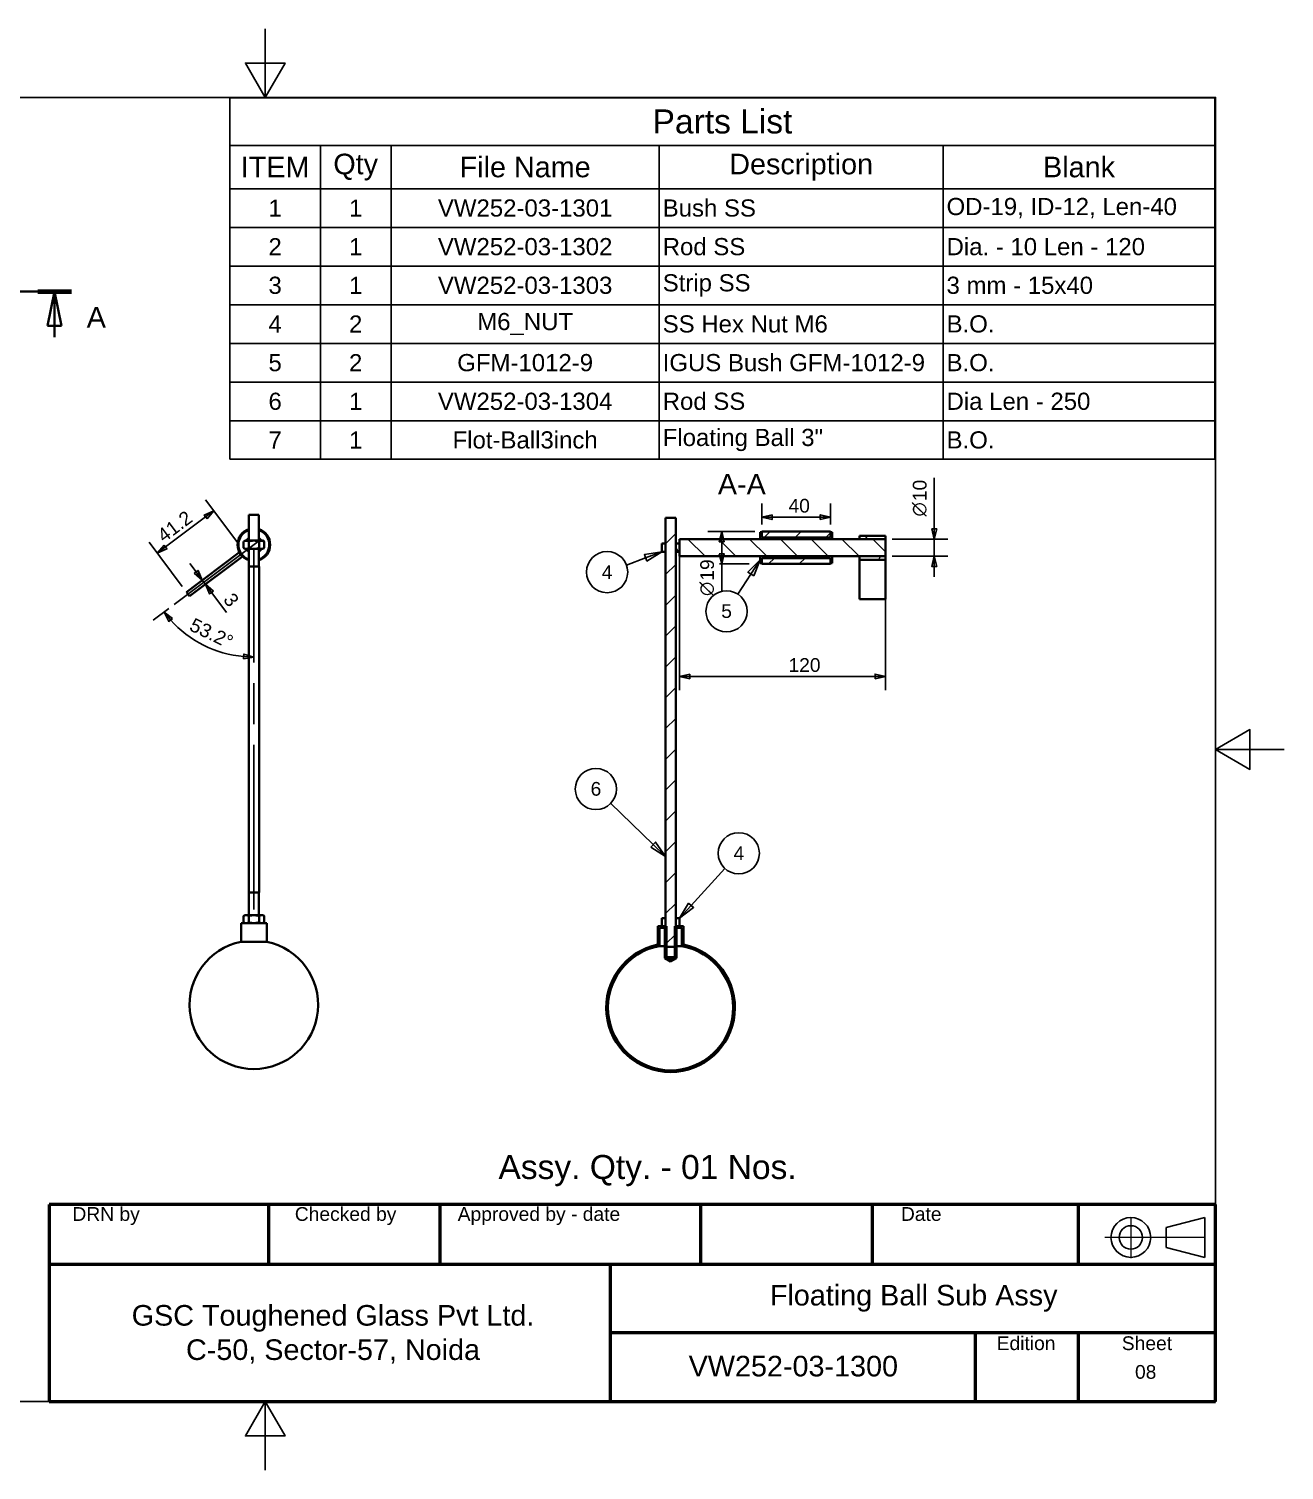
# Paper-space layout 'Floating Ball Sub Assy' of a CAD drawing. Header units: millimetres. Extents: x 0 to 297, y 0 to 210.
# Drawn here: x 114 to 297, y 0 to 210 of the extents above; entities that cross this region are included whole.
import ezdxf

# ---------------------------------------------------------------- set-up
doc = ezdxf.new("R2010")
doc.units = ezdxf.units.MM
for name, pattern in [('ACAD_ISO04W100', [30, 24, -3, 0, -3]), ('ACAD_ISO08W100', [36, 24, -3, 6, -3]), ('ACAD_ISO09W100', [45, 24, -3, 6, -3, 6, -3])]:
    doc.linetypes.add(name, pattern=pattern)
for name, color, linetype, lineweight in [('2dTransBorder', 7, 'Continuous', 35), ('2dTransTitleBlock', 7, 'Continuous', 35), ('Centerline', 7, 'ACAD_ISO08W100', 25), ('Dimensions', 7, 'Continuous', 25), ('Hatch', 7, 'Continuous', 25), ('Leader Lines', 7, 'Continuous', 25), ('Section View Lines', 7, 'ACAD_ISO09W100', 70), ('Text', 7, 'Continuous', 25), ('Visible Edges', 7, 'Continuous', 50)]:
    doc.layers.add(name, color=color, linetype=linetype, lineweight=lineweight)
doc.layers.add('Title', color=7, linetype='Continuous')
doc.styles.add('Current-ISO', font='ARIAL.TTF')
doc.styles.get("Standard").update_dxf_attribs({"font": 'ARIAL.TTF'})
doc.styles.add('Text Style12', font='AIGDT___.TTF')
doc.styles.add('Text Style29', font='ARIAL.TTF')
doc.styles.add('Text Style31', font='ARIAL.TTF')
doc.styles.add('Text Style5', font='ARIAL.TTF')
pattern_1 = [(45, (0, 0), (-2.245064, 2.245064), [])]
pattern_2 = [(135, (0, 0), (-2.245064, -2.245064), [])]
pattern_3 = [(60, (0, 0), (-2.74963, 1.5875), [])]
pattern_4 = [(120, (0, 0), (-2.74963, -1.5875), [])]
pattern_5 = [(150, (0, 0), (-1.5875, -2.74963), [])]

# ---------------------------------------------------------------- blocks, each defined once
blk = doc.blocks.new('2dTransSection0')
at = {"color": 179}
for points in [[(41.73, 166.73), (40.73, 171.73), (39.73, 166.73), (41.73, 166.73)], [(118.77, 166.73), (117.77, 171.73), (116.77, 166.73), (118.77, 166.73)]]:
    blk.add_solid(points, dxfattribs=at)
at = {"layer": 'Section View Lines', "color": 179, "linetype": 'ACAD_ISO04W100', "lineweight": 35, "true_color": 0x262659}
for p, q in [((38.28, 171.73), (120.23, 171.73)), ((40.73, 171.73), (39.73, 166.73)), ((40.73, 166.73), (40.73, 171.73)), ((41.73, 166.73), (40.73, 171.73)), ((117.77, 171.73), (116.77, 166.73)), ((117.77, 166.73), (117.77, 171.73)), ((118.77, 166.73), (117.77, 171.73)), ((39.73, 166.73), (41.73, 166.73)), ((40.73, 165.09), (40.73, 166.73)), ((116.77, 166.73), (118.77, 166.73)), ((117.77, 165.09), (117.77, 166.73))]:
    blk.add_line(p, q, dxfattribs=at)
at = {"layer": 'Section View Lines', "color": 179, "linetype": 'ACAD_ISO04W100', "lineweight": 70, "true_color": 0x262659}
for p, q in [((38.28, 171.73), (43.18, 171.73)), ((115.32, 171.73), (120.23, 171.73))]:
    blk.add_line(p, q, dxfattribs=at)
at = {"layer": 'Section View Lines', "color": 179, "linetype": 'ACAD_ISO04W100', "lineweight": 35, "true_color": 0x262659}
for points in [[(41.73, 166.73), (40.73, 171.73), (39.73, 166.73), (41.73, 166.73)], [(118.77, 166.73), (117.77, 171.73), (116.77, 166.73), (118.77, 166.73)]]:
    blk.add_lwpolyline(points, dxfattribs=at)
at = {"layer": 'Section View Lines', "color": 18, "linetype": 'ACAD_ISO04W100', "lineweight": 35, "true_color": 0x000000, "char_height": 3, "attachment_point": 7, "style": 'Text Style31'}
for insert in [(33.23, 166.48), (122.47, 166.48)]:
    blk.add_mtext('A', dxfattribs=dict(at, insert=insert))
blk = doc.blocks.new('2dTransSymbol1')
at = {"color": 179}
for points in [[(222.37, 139.21), (220.87, 138.86), (222.37, 138.51), (222.37, 139.21)], [(229.37, 138.51), (230.87, 138.86), (229.37, 139.21), (229.37, 138.51)]]:
    blk.add_solid(points, dxfattribs=at)
at = {"layer": 'Dimensions', "color": 179, "linetype": 'Continuous', "lineweight": 25, "true_color": 0x262659}
for p, q in [((220.87, 137.78), (220.87, 140.86)), ((230.87, 137.78), (230.87, 140.86)), ((222.37, 139.21), (220.87, 138.86)), ((222.37, 138.86), (220.87, 138.86)), ((220.87, 138.86), (222.37, 138.51)), ((222.37, 138.51), (222.37, 139.21)), ((229.37, 138.86), (222.37, 138.86)), ((230.87, 138.86), (229.37, 139.21)), ((229.37, 139.21), (229.37, 138.51)), ((229.37, 138.86), (230.87, 138.86)), ((229.37, 138.51), (230.87, 138.86))]:
    blk.add_line(p, q, dxfattribs=at)
for points in [[(222.37, 139.21), (220.87, 138.86), (222.37, 138.51), (222.37, 139.21)], [(229.37, 138.51), (230.87, 138.86), (229.37, 139.21), (229.37, 138.51)]]:
    blk.add_lwpolyline(points, dxfattribs=at)
at = {"layer": 'Dimensions', "color": 18, "linetype": 'Continuous', "lineweight": 25, "true_color": 0x000000, "insert": (224.76, 139.49), "char_height": 2, "attachment_point": 7, "style": 'Text Style5'}
blk.add_mtext('40', dxfattribs=at)
blk = doc.blocks.new('2dTransSymbol2')
at = {"color": 179}
for points in [[(215.37, 135.28), (215.02, 136.78), (214.67, 135.28), (215.37, 135.28)], [(214.67, 133.53), (215.02, 132.03), (215.37, 133.53), (214.67, 133.53)]]:
    blk.add_solid(points, dxfattribs=at)
at = {"layer": 'Dimensions', "color": 179, "linetype": 'Continuous', "lineweight": 25, "true_color": 0x262659}
for p, q in [((219.87, 136.78), (213.02, 136.78)), ((215.02, 136.78), (214.67, 135.28)), ((215.02, 135.28), (215.02, 136.78)), ((215.37, 135.28), (215.02, 136.78)), ((214.67, 135.28), (215.37, 135.28)), ((215.02, 135.28), (215.02, 133.53)), ((214.67, 133.53), (215.02, 132.03)), ((215.37, 133.53), (214.67, 133.53)), ((215.02, 133.53), (215.02, 132.03)), ((215.02, 132.03), (215.37, 133.53)), ((219.02, 132.03), (214.72, 132.03)), ((215.02, 128.03), (215.02, 132.03))]:
    blk.add_line(p, q, dxfattribs=at)
for points in [[(215.37, 135.28), (215.02, 136.78), (214.67, 135.28), (215.37, 135.28)], [(214.67, 133.53), (215.02, 132.03), (215.37, 133.53), (214.67, 133.53)]]:
    blk.add_lwpolyline(points, dxfattribs=at)
at = {"layer": 'Dimensions', "color": 18, "linetype": 'Continuous', "lineweight": 25, "true_color": 0x000000, "insert": (213.92, 129.6), "char_height": 2, "attachment_point": 7, "rotation": 90, "style": 'Text Style5'}
blk.add_mtext('19', dxfattribs=at)
at = {"layer": 'Dimensions', "linetype": 'Continuous', "lineweight": 25, "insert": (213.92, 127.36), "char_height": 2, "attachment_point": 7, "rotation": 90, "style": 'Text Style12'}
blk.add_mtext('n', dxfattribs=at)
blk = doc.blocks.new('2dTransSymbol3')
at = {"color": 179}
for points in [[(210.37, 116), (208.87, 115.65), (210.37, 115.3), (210.37, 116)], [(237.37, 115.3), (238.87, 115.65), (237.37, 116), (237.37, 115.3)]]:
    blk.add_solid(points, dxfattribs=at)
at = {"layer": 'Dimensions', "color": 179, "linetype": 'Continuous', "lineweight": 25, "true_color": 0x262659}
for p, q in [((208.87, 134.65), (208.87, 113.65)), ((238.87, 134.65), (238.87, 113.65)), ((210.37, 116), (208.87, 115.65)), ((210.37, 115.65), (208.87, 115.65)), ((208.87, 115.65), (210.37, 115.3)), ((210.37, 115.3), (210.37, 116)), ((237.37, 115.65), (210.37, 115.65)), ((238.87, 115.65), (237.37, 116)), ((237.37, 116), (237.37, 115.3)), ((237.37, 115.65), (238.87, 115.65)), ((237.37, 115.3), (238.87, 115.65))]:
    blk.add_line(p, q, dxfattribs=at)
for points in [[(210.37, 116), (208.87, 115.65), (210.37, 115.3), (210.37, 116)], [(237.37, 115.3), (238.87, 115.65), (237.37, 116), (237.37, 115.3)]]:
    blk.add_lwpolyline(points, dxfattribs=at)
at = {"layer": 'Dimensions', "color": 178, "linetype": 'Continuous', "lineweight": 25, "true_color": 0x000001, "insert": (224.76, 116.28), "char_height": 2, "attachment_point": 7, "line_spacing_factor": 0.25, "style": 'Text Style5'}
blk.add_mtext('120', dxfattribs=at)
blk = doc.blocks.new('2dCenterLine1')
at = {"layer": 'Centerline', "lineweight": 25}
blk.add_line((146.83, 81.68), (146.83, 134.18), dxfattribs=at)
blk = doc.blocks.new('2dCenterLine2')
at = {"layer": 'Centerline', "lineweight": 25}
blk.add_line((135.22, 126.14), (147.47, 135.3), dxfattribs=at)
blk = doc.blocks.new('2dTransSymbol4')
at = {"color": 179}
for points in [[(134.96, 124.1), (133.74, 125.03), (134.42, 123.65), (134.96, 124.1)], [(145.32, 118.19), (146.83, 118.47), (145.35, 118.89), (145.32, 118.19)]]:
    blk.add_solid(points, dxfattribs=at)
at = {"layer": 'Dimensions', "color": 179, "linetype": 'Continuous', "lineweight": 25, "true_color": 0x262659}
for p, q in [((134.42, 125.55), (132.13, 123.83)), ((134.69, 123.87), (133.74, 125.03)), ((134.96, 124.1), (133.74, 125.03)), ((133.74, 125.03), (134.42, 123.65)), ((134.42, 123.65), (134.96, 124.1)), ((145.35, 118.89), (145.32, 118.19)), ((145.32, 118.19), (146.83, 118.47)), ((145.34, 118.54), (146.83, 118.47)), ((146.83, 118.47), (145.35, 118.89))]:
    blk.add_line(p, q, dxfattribs=at)
for points in [[(134.96, 124.1), (133.74, 125.03), (134.42, 123.65), (134.96, 124.1)], [(145.32, 118.19), (146.83, 118.47), (145.35, 118.89), (145.32, 118.19)]]:
    blk.add_lwpolyline(points, dxfattribs=at)
blk.add_arc((146.83, 134.83), 16.36, 222.0599, 264.7443, dxfattribs=at)
at = {"layer": 'Dimensions', "color": 18, "linetype": 'Continuous', "lineweight": 25, "true_color": 0x000000, "insert": (137.26, 122.42), "char_height": 2, "attachment_point": 7, "rotation": 334.4083, "style": 'Text Style5'}
blk.add_mtext('53.2°', dxfattribs=at)
blk = doc.blocks.new('2dTransSymbol9')
at = {"color": 179}
for points in [[(138.14, 130.67), (139.32, 129.68), (138.7, 131.09), (138.14, 130.67)], [(140.94, 128.08), (139.77, 129.07), (140.38, 127.66), (140.94, 128.08)]]:
    blk.add_solid(points, dxfattribs=at)
at = {"layer": 'Dimensions', "color": 179, "linetype": 'Continuous', "lineweight": 25, "true_color": 0x262659}
for p, q in [((138.42, 130.88), (137.52, 132.08)), ((137.8, 128.54), (140.92, 130.87)), ((138.7, 131.09), (138.14, 130.67)), ((138.14, 130.67), (139.32, 129.68)), ((138.25, 127.94), (141.37, 130.27)), ((138.42, 130.88), (139.32, 129.68)), ((139.32, 129.68), (138.7, 131.09)), ((139.77, 129.07), (139.32, 129.68)), ((140.66, 127.87), (139.77, 129.07)), ((140.94, 128.08), (139.77, 129.07)), ((139.77, 129.07), (140.38, 127.66)), ((140.38, 127.66), (140.94, 128.08)), ((140.66, 127.87), (141.56, 126.67)), ((142.85, 124.95), (141.56, 126.67))]:
    blk.add_line(p, q, dxfattribs=at)
for points in [[(138.14, 130.67), (139.32, 129.68), (138.7, 131.09), (138.14, 130.67)], [(140.94, 128.08), (139.77, 129.07), (140.38, 127.66), (140.94, 128.08)]]:
    blk.add_lwpolyline(points, dxfattribs=at)
at = {"layer": 'Dimensions', "color": 18, "linetype": 'Continuous', "lineweight": 25, "true_color": 0x000000, "insert": (142.25, 126.81), "char_height": 2, "attachment_point": 7, "rotation": 306.8042, "style": 'Text Style5'}
blk.add_mtext('3', dxfattribs=at)
blk = doc.blocks.new('2dTransSymbol10')
at = {"color": 179}
for points in [[(245.65, 137.15), (246, 135.65), (246.35, 137.15), (245.65, 137.15)], [(246.35, 131.65), (246, 133.15), (245.65, 131.65), (246.35, 131.65)]]:
    blk.add_solid(points, dxfattribs=at)
at = {"layer": 'Dimensions', "color": 179, "linetype": 'Continuous', "lineweight": 25, "true_color": 0x262659}
for p, q in [((246, 144.6), (246, 138.65)), ((246, 137.15), (246, 138.65)), ((245.65, 137.15), (246, 135.65)), ((246.35, 137.15), (245.65, 137.15)), ((246, 137.15), (246, 135.65)), ((246, 135.65), (246.35, 137.15)), ((239.87, 135.65), (248, 135.65)), ((246, 135.65), (246, 133.15)), ((239.87, 133.15), (248, 133.15)), ((246, 133.15), (245.65, 131.65)), ((246, 131.65), (246, 133.15)), ((246.35, 131.65), (246, 133.15)), ((245.65, 131.65), (246.35, 131.65)), ((246, 131.65), (246, 130.15))]:
    blk.add_line(p, q, dxfattribs=at)
for points in [[(245.65, 137.15), (246, 135.65), (246.35, 137.15), (245.65, 137.15)], [(246.35, 131.65), (246, 133.15), (245.65, 131.65), (246.35, 131.65)]]:
    blk.add_lwpolyline(points, dxfattribs=at)
at = {"layer": 'Dimensions', "color": 18, "linetype": 'Continuous', "lineweight": 25, "true_color": 0x000000, "insert": (244.9, 141.19), "char_height": 2, "attachment_point": 7, "rotation": 90, "style": 'Text Style5'}
blk.add_mtext('10', dxfattribs=at)
at = {"layer": 'Dimensions', "linetype": 'Continuous', "lineweight": 25, "insert": (244.9, 138.95), "char_height": 2, "attachment_point": 7, "rotation": 90, "style": 'Text Style12'}
blk.add_mtext('n', dxfattribs=at)
blk = doc.blocks.new('2dTransSymbol13')
at = {"color": 179}
for points in [[(140.01, 138.6), (141, 139.78), (139.59, 139.16), (140.01, 138.6)], [(133.75, 134.79), (132.76, 133.61), (134.17, 134.23), (133.75, 134.79)]]:
    blk.add_solid(points, dxfattribs=at)
at = {"layer": 'Dimensions', "color": 179, "linetype": 'Continuous', "lineweight": 25, "true_color": 0x262659}
for p, q in [((144.64, 134.91), (139.8, 141.38)), ((133.96, 134.51), (139.8, 138.88)), ((141, 139.78), (139.59, 139.16)), ((139.59, 139.16), (140.01, 138.6)), ((139.8, 138.88), (141, 139.78)), ((140.01, 138.6), (141, 139.78)), ((136.4, 128.74), (131.56, 135.21)), ((133.75, 134.79), (132.76, 133.61)), ((133.96, 134.51), (132.76, 133.61)), ((134.17, 134.23), (133.75, 134.79)), ((132.76, 133.61), (134.17, 134.23))]:
    blk.add_line(p, q, dxfattribs=at)
for points in [[(140.01, 138.6), (141, 139.78), (139.59, 139.16), (140.01, 138.6)], [(133.75, 134.79), (132.76, 133.61), (134.17, 134.23), (133.75, 134.79)]]:
    blk.add_lwpolyline(points, dxfattribs=at)
at = {"layer": 'Dimensions', "color": 18, "linetype": 'Continuous', "lineweight": 25, "true_color": 0x000000, "insert": (133.72, 135.08), "char_height": 2, "attachment_point": 7, "rotation": 36.8042, "style": 'Text Style5'}
blk.add_mtext('41.2', dxfattribs=at)
blk = doc.blocks.new('2dTransSymbol16')
at = {"color": 179}
blk.add_solid([(204.68, 90.79), (206.82, 89.41), (205.37, 91.51), (204.68, 90.79)], dxfattribs=at)
at = {"layer": 'Leader Lines', "color": 179, "linetype": 'Continuous', "lineweight": 25, "true_color": 0x262659}
for p, q in [((205.03, 91.15), (198.83, 97.16)), ((205.37, 91.51), (204.68, 90.79)), ((204.68, 90.79), (206.82, 89.41)), ((205.03, 91.15), (206.82, 89.41)), ((206.82, 89.41), (205.37, 91.51))]:
    blk.add_line(p, q, dxfattribs=at)
blk.add_lwpolyline([(204.68, 90.79), (206.82, 89.41), (205.37, 91.51), (204.68, 90.79)], dxfattribs=at)
blk.add_circle((196.68, 99.24), 3, dxfattribs=at)
at = {"layer": 'Leader Lines', "linetype": 'Continuous', "lineweight": 25, "insert": (195.91, 98.24), "char_height": 2, "attachment_point": 7, "style": 'Text Style29'}
blk.add_mtext('6', dxfattribs=at)
blk = doc.blocks.new('2dTransSymbol17')
at = {"color": 179}
blk.add_solid([(210.19, 82.63), (208.87, 80.45), (210.93, 81.96), (210.19, 82.63)], dxfattribs=at)
at = {"layer": 'Leader Lines', "color": 179, "linetype": 'Continuous', "lineweight": 25, "true_color": 0x262659}
for p, q in [((210.56, 82.29), (215.49, 87.67)), ((210.19, 82.63), (208.87, 80.45)), ((210.56, 82.29), (208.87, 80.45)), ((208.87, 80.45), (210.93, 81.96)), ((210.93, 81.96), (210.19, 82.63))]:
    blk.add_line(p, q, dxfattribs=at)
blk.add_lwpolyline([(210.19, 82.63), (208.87, 80.45), (210.93, 81.96), (210.19, 82.63)], dxfattribs=at)
blk.add_circle((217.51, 89.88), 3, dxfattribs=at)
at = {"layer": 'Leader Lines', "color": 18, "linetype": 'Continuous', "lineweight": 25, "true_color": 0x000000, "insert": (216.74, 88.88), "char_height": 2, "attachment_point": 7, "style": 'Text Style29'}
blk.add_mtext('4', dxfattribs=at)
blk = doc.blocks.new('2dTransSymbol18')
at = {"color": 179}
blk.add_solid([(204.1, 132.46), (206.27, 133.8), (203.75, 133.4), (204.1, 132.46)], dxfattribs=at)
at = {"layer": 'Leader Lines', "color": 179, "linetype": 'Continuous', "lineweight": 25, "true_color": 0x262659}
for p, q in [((203.93, 132.93), (201.13, 131.88)), ((206.27, 133.8), (203.75, 133.4)), ((203.75, 133.4), (204.1, 132.46)), ((203.93, 132.93), (206.27, 133.8)), ((204.1, 132.46), (206.27, 133.8))]:
    blk.add_line(p, q, dxfattribs=at)
blk.add_lwpolyline([(204.1, 132.46), (206.27, 133.8), (203.75, 133.4), (204.1, 132.46)], dxfattribs=at)
blk.add_circle((198.32, 130.84), 3, dxfattribs=at)
at = {"layer": 'Leader Lines', "color": 18, "linetype": 'Continuous', "lineweight": 25, "true_color": 0x000000, "insert": (197.54, 129.84), "char_height": 2, "attachment_point": 7, "style": 'Text Style29'}
blk.add_mtext('4', dxfattribs=at)
blk = doc.blocks.new('2dTransSymbol23')
at = {"color": 179}
blk.add_solid([(219.68, 130.28), (220.62, 132.65), (218.84, 130.83), (219.68, 130.28)], dxfattribs=at)
at = {"layer": 'Leader Lines', "color": 179, "linetype": 'Continuous', "lineweight": 25, "true_color": 0x262659}
for p, q in [((220.62, 132.65), (218.84, 130.83)), ((219.26, 130.55), (220.62, 132.65)), ((219.68, 130.28), (220.62, 132.65)), ((219.26, 130.55), (217.35, 127.63)), ((218.84, 130.83), (219.68, 130.28))]:
    blk.add_line(p, q, dxfattribs=at)
blk.add_lwpolyline([(219.68, 130.28), (220.62, 132.65), (218.84, 130.83), (219.68, 130.28)], dxfattribs=at)
blk.add_circle((215.72, 125.13), 3, dxfattribs=at)
at = {"layer": 'Leader Lines', "color": 18, "linetype": 'Continuous', "lineweight": 25, "true_color": 0x000000, "insert": (214.95, 124.14), "char_height": 2, "attachment_point": 7, "style": 'Text Style29'}
blk.add_mtext('5', dxfattribs=at)
blk = doc.blocks.new('*T27')
at = {"color": 0, "lineweight": -2}
for p, q in [((0, 0), (13.18, 0)), ((0, 0), (0, -6.96)), ((13.18, 0), (23.48, 0)), ((23.48, 0), (62.58, 0)), ((62.58, 0), (103.95, 0)), ((103.95, 0), (143.57, 0)), ((143.57, 0), (143.57, -6.96)), ((0, -6.96), (13.18, -6.96)), ((0, -6.96), (0, -13.26)), ((13.18, -6.96), (23.48, -6.96)), ((13.18, -6.96), (13.18, -13.26)), ((23.48, -6.96), (62.58, -6.96)), ((23.48, -6.96), (23.48, -13.26)), ((62.58, -6.96), (103.95, -6.96)), ((62.58, -6.96), (62.58, -13.26)), ((103.95, -6.96), (143.57, -6.96)), ((103.95, -6.96), (103.95, -13.26)), ((143.57, -6.96), (143.57, -13.26)), ((0, -13.26), (13.18, -13.26)), ((0, -13.26), (0, -18.89)), ((13.18, -13.26), (23.48, -13.26)), ((13.18, -13.26), (13.18, -18.89)), ((23.48, -13.26), (62.58, -13.26)), ((23.48, -13.26), (23.48, -18.89)), ((62.58, -13.26), (103.95, -13.26)), ((62.58, -13.26), (62.58, -18.89)), ((103.95, -13.26), (143.57, -13.26)), ((103.95, -13.26), (103.95, -18.89)), ((143.57, -13.26), (143.57, -18.89)), ((0, -18.89), (13.18, -18.89)), ((0, -18.89), (0, -24.53)), ((13.18, -18.89), (23.48, -18.89)), ((13.18, -18.89), (13.18, -24.53)), ((23.48, -18.89), (62.58, -18.89)), ((23.48, -18.89), (23.48, -24.53)), ((62.58, -18.89), (103.95, -18.89)), ((62.58, -18.89), (62.58, -24.53)), ((103.95, -18.89), (143.57, -18.89)), ((103.95, -18.89), (103.95, -24.53)), ((143.57, -18.89), (143.57, -24.53)), ((0, -24.53), (13.18, -24.53)), ((0, -24.53), (0, -30.16)), ((13.18, -24.53), (23.48, -24.53)), ((13.18, -24.53), (13.18, -30.16)), ((23.48, -24.53), (62.58, -24.53)), ((23.48, -24.53), (23.48, -30.16)), ((62.58, -24.53), (103.95, -24.53)), ((62.58, -24.53), (62.58, -30.16)), ((103.95, -24.53), (143.57, -24.53)), ((103.95, -24.53), (103.95, -30.16)), ((143.57, -24.53), (143.57, -30.16)), ((0, -30.16), (13.18, -30.16)), ((0, -30.16), (0, -35.79)), ((13.18, -30.16), (23.48, -30.16)), ((13.18, -30.16), (13.18, -35.79)), ((23.48, -30.16), (62.58, -30.16)), ((23.48, -30.16), (23.48, -35.79)), ((62.58, -30.16), (103.95, -30.16)), ((62.58, -30.16), (62.58, -35.79)), ((103.95, -30.16), (143.57, -30.16)), ((103.95, -30.16), (103.95, -35.79)), ((143.57, -30.16), (143.57, -35.79)), ((0, -35.79), (13.18, -35.79)), ((0, -35.79), (0, -41.42)), ((13.18, -35.79), (23.48, -35.79)), ((13.18, -35.79), (13.18, -41.42)), ((23.48, -35.79), (62.58, -35.79)), ((23.48, -35.79), (23.48, -41.42)), ((62.58, -35.79), (103.95, -35.79)), ((62.58, -35.79), (62.58, -41.42)), ((103.95, -35.79), (143.57, -35.79)), ((103.95, -35.79), (103.95, -41.42)), ((143.57, -35.79), (143.57, -41.42)), ((0, -41.42), (13.18, -41.42)), ((0, -41.42), (0, -47.05)), ((13.18, -41.42), (23.48, -41.42)), ((13.18, -41.42), (13.18, -47.05)), ((23.48, -41.42), (62.58, -41.42)), ((23.48, -41.42), (23.48, -47.05)), ((62.58, -41.42), (103.95, -41.42)), ((62.58, -41.42), (62.58, -47.05)), ((103.95, -41.42), (143.57, -41.42)), ((103.95, -41.42), (103.95, -47.05)), ((143.57, -41.42), (143.57, -47.05)), ((0, -47.05), (13.18, -47.05)), ((0, -47.05), (0, -52.68)), ((13.18, -47.05), (23.48, -47.05)), ((13.18, -47.05), (13.18, -52.68)), ((23.48, -47.05), (62.58, -47.05)), ((23.48, -47.05), (23.48, -52.68)), ((62.58, -47.05), (103.95, -47.05)), ((62.58, -47.05), (62.58, -52.68)), ((103.95, -47.05), (143.57, -47.05)), ((103.95, -47.05), (103.95, -52.68)), ((143.57, -47.05), (143.57, -52.68)), ((0, -52.68), (13.18, -52.68)), ((13.18, -52.68), (23.48, -52.68)), ((23.48, -52.68), (62.58, -52.68)), ((62.58, -52.68), (103.95, -52.68)), ((103.95, -52.68), (143.57, -52.68))]:
    blk.add_line(p, q, dxfattribs=at)
at = {"color": 0}
for s, insert, char_height, width, attachment_point in [('Parts List', (71.79, -3.48), 3.5, 142.573, 5), ('Qty', (18.33, -10.11), 3, 9.2989, 5), ('Description', (83.26, -10.11), 3, 40.3703, 5), ('ITEM', (6.59, -10.11), 3, 12.1779, 5), ('File Name', (43.03, -10.11), 3, 38.1011, 5), ('Blank', (123.76, -10.11), 3, 38.6248, 5), ('Bush SS', (63.08, -16.08), 2.5, 40.3703, 4), ('OD-19, ID-12, Len-40', (104.45, -16.08), 2.5, 38.6248, 4), ('1', (6.59, -16.08), 2.5, 12.1779, 5), ('1', (18.33, -16.08), 2.5, 9.2989, 5), ('VW252-03-1301', (43.03, -16.08), 2.5, 38.1011, 5), ('2', (6.59, -21.71), 2.5, 12.1779, 5), ('1', (18.33, -21.71), 2.5, 9.2989, 5), ('VW252-03-1302', (43.03, -21.71), 2.5, 38.1011, 5), ('Rod SS', (63.08, -21.71), 2.5, 40.3703, 4), ('Dia. - 10 Len - 120', (104.45, -21.71), 2.5, 38.6248, 4), ('3', (6.59, -27.34), 2.5, 12.1779, 5), ('1', (18.33, -27.34), 2.5, 9.2989, 5), ('VW252-03-1303', (43.03, -27.34), 2.5, 38.1011, 5), ('Strip SS', (63.08, -27.34), 2.5, 40.3703, 4), ('3 mm - 15x40', (104.45, -27.34), 2.5, 38.6248, 4), ('M6_NUT', (43.03, -32.97), 2.5, 38.1011, 5), ('4', (6.59, -32.97), 2.5, 12.1779, 5), ('2', (18.33, -32.97), 2.5, 9.2989, 5), ('SS Hex Nut M6', (63.08, -32.97), 2.5, 40.3703, 4), ('B.O.', (104.45, -32.97), 2.5, 38.6248, 4), ('5', (6.59, -38.61), 2.5, 12.1779, 5), ('2', (18.33, -38.61), 2.5, 9.2989, 5), ('GFM-1012-9', (43.03, -38.61), 2.5, 38.1011, 5), ('IGUS Bush GFM-1012-9', (63.08, -38.61), 2.5, 40.3703, 4), ('B.O.', (104.45, -38.61), 2.5, 38.6248, 4), ('6', (6.59, -44.24), 2.5, 12.1779, 5), ('1', (18.33, -44.24), 2.5, 9.2989, 5), ('VW252-03-1304', (43.03, -44.24), 2.5, 38.1011, 5), ('Rod SS', (63.08, -44.24), 2.5, 40.3703, 4), ('Dia Len - 250', (104.45, -44.24), 2.5, 38.6248, 4), ('Floating Ball 3"', (63.08, -49.87), 2.5, 40.3703, 4), ('7', (6.59, -49.87), 2.5, 12.1779, 5), ('1', (18.33, -49.87), 2.5, 9.2989, 5), ('Flot-Ball3inch', (43.03, -49.87), 2.5, 38.1011, 5), ('B.O.', (104.45, -49.87), 2.5, 38.6248, 4)]:
    blk.add_mtext(s, dxfattribs=dict(at, insert=insert, char_height=char_height, width=width, attachment_point=attachment_point))
blk = doc.blocks.new('Default Border')
at = {"layer": '2dTransBorder', "color": 179, "linetype": 'Continuous', "lineweight": 25, "true_color": 0x262659}
for points in [[(148.5, 210), (148.5, 200), (145.61, 205), (151.39, 205), (148.5, 200)], [(10, 10), (10, 200), (287, 200), (287, 10), (10, 10)], [(297, 105), (287, 105), (292, 107.89), (292, 102.11), (287, 105)], [(148.5, 0), (148.5, 10), (145.61, 5), (151.39, 5), (148.5, 10)]]:
    blk.add_lwpolyline(points, dxfattribs=at)
blk = doc.blocks.new('Title')
at = {"layer": '2dTransTitleBlock', "linetype": 'Continuous', "lineweight": 50}
for p, q in [((277, 28.73), (107, 28.73)), ((107, 28.73), (107, 0)), ((139, 20), (139, 28.73)), ((164, 20), (164, 28.73)), ((202, 20), (202, 28.73)), ((227, 20), (227, 28.73)), ((257, 20), (257, 28.73)), ((277, 0), (277, 28.73)), ((107, 20), (277, 20)), ((188.77, 20), (188.77, 0)), ((277, 10), (188.77, 10)), ((242, 0), (242, 10)), ((257, 0), (257, 10)), ((107, 0), (277, 0))]:
    blk.add_line(p, q, dxfattribs=at)
at = {"layer": '2dTransTitleBlock', "linetype": 'ACAD_ISO04W100', "lineweight": 18}
for p, q in [((264.65, 26.82), (264.65, 20.88)), ((269.78, 23.91), (260.84, 23.91)), ((275.43, 23.91), (269.78, 23.91))]:
    blk.add_line(p, q, dxfattribs=at)
at = {"layer": '2dTransTitleBlock', "lineweight": 25}
for p, q in [((269.78, 25.38), (275.43, 26.82)), ((269.78, 23.91), (269.78, 25.38)), ((275.43, 26.82), (275.43, 23.91)), ((269.78, 22.44), (269.78, 23.91)), ((275.43, 23.91), (275.43, 21.01)), ((275.43, 21.01), (269.78, 22.44))]:
    blk.add_line(p, q, dxfattribs=at)
for radius in [2.9, 1.71]:
    blk.add_circle((264.65, 23.91), radius, dxfattribs=at)
at = {"layer": '2dTransBorder'}
blk.add_blockref('Default Border', (-10, -10), dxfattribs=at)
at = {"layer": '2dTransTitleBlock', "color": 179, "lineweight": 5, "style": 'Current-ISO'}
for s, insert, char_height, width, attachment_point, line_spacing_factor in [('DRN by', (110.39, 28.33), 2.007, 24.0644, 1, 0.856083), ('Checked by', (142.8, 28.33), 2.007, 22.7643, 1, 0.856083), ('Approved by - date', (166.54, 28.33), 2.0066, 39.7478, 1, 0.846), ('Date', (231.14, 28.33), 2.007, 10.8565, 1, 0.856083), ('Edition', (249.38, 9.5), 2.007, 13.7547, 2, 0.856083), ('Sheet', (267, 9.5), 2.007, 19, 2, 0.856083)]:
    blk.add_mtext(s, dxfattribs=dict(at, insert=insert, char_height=char_height, width=width, attachment_point=attachment_point, line_spacing_factor=line_spacing_factor))
at = {"layer": '2dTransTitleBlock', "char_height": 3, "attachment_point": 5}
for s, insert, width in [('Floating Ball Sub Assy', (233, 15.04), 85.0424), ('GSC Toughened Glass Pvt Ltd.\\PC-50, Sector-57, Noida', (148.37, 9.78), 74.3089), ('VW252-03-1300', (215.46, 5.14), 46.2238)]:
    blk.add_mtext(s, dxfattribs=dict(at, insert=insert, width=width))

psp = doc.layouts.new('Floating Ball Sub Assy')

# ---------------------------------------------------------------- hatches: boundary and pattern name
at = {"layer": 'Hatch', "linetype": 'Continuous', "lineweight": 9, "true_color": 0x1e1e47}
h = psp.add_hatch(dxfattribs=at)
h.set_pattern_fill('ANSI31', color=179, scale=25.4, style=0)
h.set_pattern_definition(pattern_1)
h.paths.add_polyline_path([(206.83, 83.75), (206.83, 76.25), (208.31, 76.25), (208.31, 83.75), (208.32, 83.75), (208.32, 131.25), (208.31, 131.25), (208.31, 138.75), (206.83, 138.75), (206.83, 131.25), (206.82, 131.25), (206.82, 83.75)])
h = psp.add_hatch(dxfattribs=at)
h.set_pattern_fill('ANSI31', color=179, scale=25.4, angle=105, style=0)
h.set_pattern_definition(pattern_5)
h.paths.add_polyline_path([(220.87, 136.65), (220.62, 136.65), (220.62, 135.65), (222.87, 135.65), (222.87, 135.9), (220.87, 135.9)])
h = psp.add_hatch(dxfattribs=at)
h.set_pattern_fill('ANSI31', color=179, scale=25.4, style=0)
h.set_pattern_definition(pattern_1)
h.paths.add_polyline_path([(220.87, 135.9), (230.87, 135.9), (230.87, 136.78), (220.87, 136.78)])
h = psp.add_hatch(dxfattribs=at)
h.set_pattern_fill('ANSI31', color=179, scale=25.4, angle=75, style=0)
h.set_pattern_definition(pattern_4)
h.paths.add_polyline_path([(206.82, 133.8), (206.82, 135), (206.27, 135), (206.27, 133.8)])
h = psp.add_hatch(dxfattribs=at)
h.set_pattern_fill('ANSI31', color=179, scale=25.4, angle=75, style=0)
h.set_pattern_definition(pattern_4)
h.paths.add_polyline_path([(208.32, 135), (208.32, 133.8), (208.82, 133.8), (208.87, 133.83), (208.87, 134.97), (208.82, 135)])
h = psp.add_hatch(dxfattribs=at)
h.set_pattern_fill('ANSI31', color=179, scale=25.4, angle=90, style=0)
h.set_pattern_definition(pattern_2)
h.paths.add_polyline_path([(208.87, 135.65), (208.87, 133.15), (238.87, 133.15), (238.87, 135.65)])
h = psp.add_hatch(dxfattribs=at)
h.set_pattern_fill('ANSI31', color=179, scale=25.4, angle=15, style=0)
h.set_pattern_definition(pattern_3)
h.paths.add_polyline_path([(238.87, 135.65), (238.87, 136.15), (235.12, 136.15), (235.12, 135.65)])
h = psp.add_hatch(dxfattribs=at)
h.set_pattern_fill('ANSI31', color=179, scale=25.4, angle=105, style=0)
h.set_pattern_definition(pattern_5)
h.paths.add_polyline_path([(220.62, 132.15), (220.87, 132.15), (220.87, 132.9), (222.87, 132.9), (222.87, 133.15), (220.62, 133.15)])
h = psp.add_hatch(dxfattribs=at)
h.set_pattern_fill('ANSI31', color=179, scale=25.4, style=0)
h.set_pattern_definition(pattern_1)
h.paths.add_polyline_path([(230.87, 132.9), (220.87, 132.9), (220.87, 132.03), (230.87, 132.03)])
h = psp.add_hatch(dxfattribs=at)
h.set_pattern_fill('ANSI31', color=179, scale=25.4, angle=15, style=0)
h.set_pattern_definition(pattern_3)
h.paths.add_polyline_path([(238.87, 132.65), (238.87, 133.15), (235.12, 133.15), (235.12, 132.65)])
h = psp.add_hatch(dxfattribs=at)
h.set_pattern_fill('ANSI31', color=179, scale=25.4, angle=90, style=0)
h.set_pattern_definition(pattern_2)
h.paths.add_polyline_path([(205.7, 79.25), (205.7, 76.56), (204.27, 76.15), (202.92, 75.51), (201.69, 74.68), (200.61, 73.65), (199.7, 72.47), (198.99, 71.16), (198.5, 69.76), (198.24, 68.29), (198.21, 66.8), (198.42, 65.33), (198.86, 63.91), (199.52, 62.57), (200.38, 61.36), (201.42, 60.3), (202.62, 59.41), (203.94, 58.73), (205.36, 58.27), (206.83, 58.03), (208.31, 58.03), (209.78, 58.27), (211.2, 58.73), (212.52, 59.41), (213.72, 60.3), (214.76, 61.36), (215.62, 62.57), (216.28, 63.91), (216.72, 65.33), (216.93, 66.8), (216.9, 68.29), (216.64, 69.76), (216.15, 71.16), (215.44, 72.47), (214.53, 73.65), (213.45, 74.68), (212.22, 75.51), (210.88, 76.15), (209.45, 76.56), (209.45, 79.25), (208.19, 79.25), (208.19, 74.75), (207.57, 74.38), (206.96, 74.75), (206.96, 79.25)])
h.paths.add_polyline_path([(208.44, 79), (209.2, 79), (209.2, 76.35), (210.61, 75.98), (211.94, 75.39), (213.16, 74.59), (214.24, 73.6), (215.15, 72.46), (215.86, 71.19), (216.36, 69.82), (216.64, 68.38), (216.68, 66.92), (216.5, 65.48), (216.08, 64.08), (215.44, 62.76), (214.61, 61.57), (213.59, 60.52), (212.42, 59.65), (211.13, 58.97), (209.74, 58.51), (208.3, 58.28), (206.84, 58.28), (205.4, 58.51), (204.01, 58.97), (202.72, 59.65), (201.55, 60.52), (200.53, 61.57), (199.7, 62.76), (199.06, 64.08), (198.65, 65.48), (198.46, 66.92), (198.5, 68.38), (198.78, 69.82), (199.28, 71.19), (199.99, 72.46), (200.9, 73.6), (201.98, 74.59), (203.2, 75.39), (204.53, 75.98), (205.95, 76.35), (205.95, 79), (206.71, 79), (206.71, 74.61), (207.57, 74.09), (208.44, 74.61)], flags=0)

# ---------------------------------------------------------------- linework, layer by layer
at = {"layer": 'Visible Edges', "color": 179, "linetype": 'Continuous', "lineweight": 35, "true_color": 0x262659}
for p, q in [((147.57, 139.18), (146.1, 139.18)), ((146.1, 135.43), (146.1, 139.18)), ((147.57, 135.43), (147.57, 139.18)), ((206.83, 138.75), (206.83, 131.25)), ((208.31, 138.75), (206.83, 138.75)), ((208.31, 131.25), (208.31, 138.75)), ((220.62, 136.65), (220.62, 135.65)), ((220.87, 136.65), (220.62, 136.65)), ((220.87, 136.78), (220.87, 135.9)), ((230.87, 136.78), (220.87, 136.78)), ((220.87, 135.9), (220.87, 136.65)), ((230.87, 135.9), (230.87, 136.78)), ((230.87, 136.65), (230.87, 135.9)), ((231.12, 136.65), (230.87, 136.65)), ((231.12, 135.65), (231.12, 136.65)), ((145.33, 134.36), (145.33, 135.3)), ((145.56, 135.43), (145.35, 135.31)), ((146.83, 135.43), (145.56, 135.43)), ((146.08, 134.35), (146.08, 135.31)), ((148.11, 135.43), (146.83, 135.43)), ((147.58, 134.35), (147.58, 135.31)), ((148.11, 135.43), (148.32, 135.31)), ((148.33, 134.36), (148.33, 135.3)), ((206.27, 135), (206.27, 133.8)), ((206.82, 135), (206.27, 135)), ((206.82, 135), (206.83, 135)), ((206.82, 133.8), (206.82, 135)), ((208.31, 135), (208.32, 135)), ((208.82, 135), (208.32, 135)), ((208.32, 135), (208.32, 133.8)), ((208.87, 134.97), (208.82, 135)), ((238.87, 135.65), (208.87, 135.65)), ((208.87, 135.65), (208.87, 133.15)), ((208.87, 133.83), (208.87, 134.97)), ((220.62, 135.65), (222.87, 135.65)), ((222.87, 135.9), (220.87, 135.9)), ((220.87, 135.9), (230.87, 135.9)), ((222.87, 135.65), (222.87, 135.9)), ((228.87, 135.9), (228.87, 135.65)), ((230.87, 135.9), (228.87, 135.9)), ((228.87, 135.65), (231.12, 135.65)), ((235.12, 136.15), (235.12, 135.65)), ((238.87, 136.15), (235.12, 136.15)), ((235.12, 135.65), (238.87, 135.65)), ((238.87, 135.65), (238.87, 136.15)), ((238.87, 133.15), (238.87, 135.65)), ((137, 127.94), (144.73, 133.73)), ((145.18, 133.13), (137.45, 127.34)), ((145.56, 134.23), (145.35, 134.35)), ((145.56, 134.23), (146.83, 134.23)), ((146.1, 131.68), (146.1, 134.23)), ((146.83, 134.23), (148.11, 134.23)), ((147.57, 131.68), (147.57, 134.23)), ((148.11, 134.23), (148.32, 134.35)), ((206.27, 133.8), (206.82, 133.8)), ((206.83, 133.8), (206.82, 133.8)), ((208.32, 133.8), (208.31, 133.8)), ((208.32, 133.8), (208.82, 133.8)), ((208.82, 133.8), (208.87, 133.83)), ((208.87, 133.15), (238.87, 133.15)), ((220.62, 133.15), (220.62, 132.15)), ((222.87, 133.15), (220.62, 133.15)), ((220.87, 132.9), (222.87, 132.9)), ((220.87, 132.15), (220.87, 132.9)), ((220.87, 132.9), (220.87, 132.03)), ((230.87, 132.9), (220.87, 132.9)), ((222.87, 132.9), (222.87, 133.15)), ((228.87, 133.15), (228.87, 132.9)), ((231.12, 133.15), (228.87, 133.15)), ((228.87, 132.9), (230.87, 132.9)), ((230.87, 132.9), (230.87, 132.15)), ((230.87, 132.03), (230.87, 132.9)), ((231.12, 132.15), (231.12, 133.15)), ((235.12, 133.15), (235.12, 132.65)), ((238.87, 133.15), (235.12, 133.15)), ((235.12, 132.65), (235.12, 126.91)), ((235.12, 132.65), (238.87, 132.65)), ((238.87, 132.65), (238.87, 133.15)), ((238.87, 126.91), (238.87, 132.65)), ((146.08, 131.68), (147.58, 131.68)), ((146.08, 84.18), (146.08, 131.68)), ((147.58, 84.18), (147.58, 131.68)), ((206.82, 131.25), (206.82, 83.75)), ((206.83, 131.25), (206.82, 131.25)), ((208.32, 131.25), (208.31, 131.25)), ((208.32, 83.75), (208.32, 131.25)), ((220.62, 132.15), (220.87, 132.15)), ((220.87, 132.03), (230.87, 132.03)), ((230.87, 132.15), (231.12, 132.15)), ((137.45, 127.34), (137, 127.94)), ((238.87, 126.91), (235.12, 126.91)), ((147.58, 84.18), (146.08, 84.18)), ((146.1, 80.88), (146.1, 84.18)), ((147.57, 80.88), (147.57, 84.18)), ((206.82, 83.75), (206.83, 83.75)), ((206.83, 83.75), (206.83, 76.25)), ((208.31, 83.75), (208.32, 83.75)), ((208.31, 76.25), (208.31, 83.75)), ((145.33, 79.81), (145.33, 80.75)), ((145.56, 80.88), (145.35, 80.76)), ((145.56, 79.68), (145.35, 79.8)), ((148.11, 80.88), (145.56, 80.88)), ((146.08, 79.82), (146.08, 80.74)), ((147.58, 79.82), (147.58, 80.74)), ((148.11, 80.88), (148.32, 80.76)), ((148.11, 79.68), (148.32, 79.8)), ((148.33, 79.81), (148.33, 80.75)), ((206.32, 80.45), (206.27, 80.42)), ((206.27, 80.42), (206.27, 79.28)), ((206.82, 80.45), (206.32, 80.45)), ((206.82, 80.45), (206.83, 80.45)), ((206.82, 79.25), (206.82, 80.45)), ((208.31, 80.45), (208.32, 80.45)), ((208.87, 80.45), (208.32, 80.45)), ((208.32, 80.45), (208.32, 79.25)), ((208.87, 79.25), (208.87, 80.45)), ((144.96, 79.68), (148.71, 79.68)), ((144.96, 76.99), (144.96, 79.68)), ((148.71, 76.99), (148.71, 79.68)), ((206.96, 79.25), (205.7, 79.25)), ((205.7, 79.25), (205.7, 76.56)), ((205.95, 79), (206.71, 79)), ((205.95, 76.35), (205.95, 79)), ((206.27, 79.28), (206.32, 79.25)), ((206.32, 79.25), (206.82, 79.25)), ((206.71, 79), (206.71, 74.61)), ((206.96, 74.75), (206.96, 79.25)), ((208.19, 79.25), (208.19, 74.75)), ((209.45, 79.25), (208.19, 79.25)), ((208.32, 79.25), (208.87, 79.25)), ((208.44, 74.61), (208.44, 79)), ((208.44, 79), (209.2, 79)), ((209.2, 79), (209.2, 76.35)), ((209.45, 76.56), (209.45, 79.25)), ((144.96, 76.99), (148.71, 76.99)), ((205.95, 76.35), (206.71, 76.35)), ((206.83, 76.25), (208.31, 76.25)), ((208.44, 76.35), (209.2, 76.35)), ((206.71, 74.61), (207.57, 74.09)), ((208.19, 74.75), (206.96, 74.75)), ((207.57, 74.38), (206.96, 74.75)), ((208.19, 74.75), (207.57, 74.38)), ((207.57, 74.09), (208.44, 74.61))]:
    psp.add_line(p, q, dxfattribs=at)
for points in [[(146.08, 135.31), (146.05, 135.33), (146.01, 135.35), (145.98, 135.36), (145.95, 135.38), (145.92, 135.39), (145.89, 135.4), (145.86, 135.41), (145.83, 135.41), (145.8, 135.42), (145.77, 135.42), (145.74, 135.42), (145.71, 135.42), (145.68, 135.42), (145.65, 135.42), (145.62, 135.42), (145.59, 135.41), (145.56, 135.4), (145.53, 135.39), (145.5, 135.38), (145.47, 135.37), (145.44, 135.36), (145.4, 135.34), (145.37, 135.32), (145.33, 135.3)], [(146.83, 135.43), (146.8, 135.43), (146.77, 135.43), (146.74, 135.43), (146.71, 135.43), (146.68, 135.43), (146.65, 135.42), (146.61, 135.42), (146.58, 135.42), (146.55, 135.41), (146.52, 135.41), (146.49, 135.41), (146.46, 135.4), (146.43, 135.4), (146.4, 135.39), (146.37, 135.38), (146.34, 135.38), (146.31, 135.37), (146.28, 135.36), (146.24, 135.36), (146.21, 135.35), (146.18, 135.34), (146.15, 135.33), (146.12, 135.32), (146.08, 135.31)], [(147.58, 135.31), (147.55, 135.32), (147.52, 135.33), (147.49, 135.34), (147.45, 135.35), (147.42, 135.36), (147.39, 135.36), (147.36, 135.37), (147.33, 135.38), (147.3, 135.38), (147.27, 135.39), (147.24, 135.4), (147.21, 135.4), (147.18, 135.41), (147.14, 135.41), (147.11, 135.41), (147.08, 135.42), (147.05, 135.42), (147.02, 135.42), (146.99, 135.43), (146.96, 135.43), (146.93, 135.43), (146.9, 135.43), (146.87, 135.43), (146.83, 135.43)], [(148.33, 135.3), (148.3, 135.32), (148.26, 135.34), (148.23, 135.36), (148.2, 135.37), (148.17, 135.38), (148.13, 135.39), (148.1, 135.4), (148.07, 135.41), (148.04, 135.42), (148.01, 135.42), (147.99, 135.42), (147.96, 135.42), (147.93, 135.42), (147.9, 135.42), (147.87, 135.42), (147.84, 135.41), (147.81, 135.41), (147.78, 135.4), (147.75, 135.39), (147.72, 135.38), (147.69, 135.36), (147.65, 135.35), (147.62, 135.33), (147.58, 135.31)], [(145.33, 134.36), (145.37, 134.34), (145.4, 134.32), (145.44, 134.31), (145.47, 134.29), (145.5, 134.28), (145.53, 134.27), (145.56, 134.26), (145.59, 134.25), (145.62, 134.25), (145.65, 134.24), (145.68, 134.24), (145.71, 134.24), (145.74, 134.24), (145.77, 134.24), (145.8, 134.24), (145.83, 134.25), (145.86, 134.26), (145.89, 134.26), (145.92, 134.27), (145.95, 134.28), (145.98, 134.3), (146.01, 134.31), (146.05, 134.33), (146.08, 134.35)], [(146.08, 134.35), (146.12, 134.34), (146.15, 134.33), (146.18, 134.32), (146.21, 134.31), (146.24, 134.31), (146.28, 134.3), (146.31, 134.29), (146.34, 134.29), (146.37, 134.28), (146.4, 134.27), (146.43, 134.27), (146.46, 134.26), (146.49, 134.26), (146.52, 134.25), (146.55, 134.25), (146.58, 134.25), (146.61, 134.24), (146.65, 134.24), (146.68, 134.24), (146.71, 134.23), (146.74, 134.23), (146.77, 134.23), (146.8, 134.23), (146.83, 134.23)], [(146.83, 134.23), (146.87, 134.23), (146.9, 134.23), (146.93, 134.23), (146.96, 134.23), (146.99, 134.24), (147.02, 134.24), (147.05, 134.24), (147.08, 134.25), (147.11, 134.25), (147.14, 134.25), (147.18, 134.26), (147.21, 134.26), (147.24, 134.27), (147.27, 134.27), (147.3, 134.28), (147.33, 134.29), (147.36, 134.29), (147.39, 134.3), (147.42, 134.31), (147.45, 134.31), (147.49, 134.32), (147.52, 134.33), (147.55, 134.34), (147.58, 134.35)], [(147.58, 134.35), (147.62, 134.33), (147.65, 134.31), (147.69, 134.3), (147.72, 134.28), (147.75, 134.27), (147.78, 134.26), (147.81, 134.26), (147.84, 134.25), (147.87, 134.24), (147.9, 134.24), (147.93, 134.24), (147.96, 134.24), (147.99, 134.24), (148.01, 134.24), (148.04, 134.25), (148.07, 134.25), (148.1, 134.26), (148.13, 134.27), (148.17, 134.28), (148.2, 134.29), (148.23, 134.31), (148.26, 134.32), (148.3, 134.34), (148.33, 134.36)], [(146.08, 80.74), (146.05, 80.76), (146.01, 80.78), (145.98, 80.79), (145.95, 80.81), (145.92, 80.82), (145.88, 80.83), (145.85, 80.84), (145.82, 80.85), (145.79, 80.85), (145.76, 80.86), (145.74, 80.86), (145.71, 80.86), (145.68, 80.86), (145.65, 80.86), (145.62, 80.86), (145.59, 80.85), (145.56, 80.84), (145.53, 80.84), (145.5, 80.83), (145.47, 80.82), (145.44, 80.8), (145.4, 80.79), (145.37, 80.77), (145.33, 80.75)], [(145.33, 80.75), (145.33, 80.75), (145.33, 80.75), (145.34, 80.75), (145.34, 80.75), (145.34, 80.75), (145.34, 80.75), (145.34, 80.75), (145.34, 80.75), (145.34, 80.75), (145.34, 80.75), (145.34, 80.76), (145.34, 80.76), (145.34, 80.76), (145.34, 80.76), (145.34, 80.76), (145.34, 80.76), (145.34, 80.76), (145.34, 80.76), (145.34, 80.76), (145.35, 80.76), (145.35, 80.76), (145.35, 80.76), (145.35, 80.76), (145.35, 80.76)], [(145.33, 79.81), (145.37, 79.79), (145.4, 79.78), (145.44, 79.76), (145.47, 79.75), (145.5, 79.74), (145.53, 79.73), (145.56, 79.72), (145.59, 79.71), (145.62, 79.71), (145.65, 79.7), (145.68, 79.7), (145.71, 79.7), (145.74, 79.7), (145.76, 79.71), (145.79, 79.71), (145.82, 79.72), (145.85, 79.72), (145.88, 79.73), (145.92, 79.74), (145.95, 79.75), (145.98, 79.77), (146.01, 79.79), (146.05, 79.8), (146.08, 79.82)], [(145.35, 79.8), (145.35, 79.8), (145.35, 79.8), (145.35, 79.8), (145.35, 79.8), (145.34, 79.8), (145.34, 79.81), (145.34, 79.81), (145.34, 79.81), (145.34, 79.81), (145.34, 79.81), (145.34, 79.81), (145.34, 79.81), (145.34, 79.81), (145.34, 79.81), (145.34, 79.81), (145.34, 79.81), (145.34, 79.81), (145.34, 79.81), (145.34, 79.81), (145.34, 79.81), (145.34, 79.81), (145.33, 79.81), (145.33, 79.81), (145.33, 79.81)], [(147.58, 80.74), (147.51, 80.76), (147.44, 80.78), (147.38, 80.79), (147.31, 80.8), (147.25, 80.82), (147.19, 80.83), (147.13, 80.83), (147.07, 80.84), (147.01, 80.85), (146.95, 80.85), (146.89, 80.85), (146.83, 80.85), (146.78, 80.85), (146.72, 80.85), (146.66, 80.85), (146.6, 80.84), (146.54, 80.83), (146.48, 80.83), (146.42, 80.82), (146.35, 80.8), (146.29, 80.79), (146.22, 80.78), (146.15, 80.76), (146.08, 80.74)], [(146.08, 79.82), (146.15, 79.8), (146.22, 79.79), (146.29, 79.77), (146.35, 79.76), (146.42, 79.75), (146.48, 79.74), (146.54, 79.73), (146.6, 79.72), (146.66, 79.72), (146.72, 79.71), (146.78, 79.71), (146.83, 79.71), (146.89, 79.71), (146.95, 79.71), (147.01, 79.72), (147.07, 79.72), (147.13, 79.73), (147.19, 79.74), (147.25, 79.75), (147.31, 79.76), (147.38, 79.77), (147.44, 79.79), (147.51, 79.8), (147.58, 79.82)], [(148.33, 80.75), (148.3, 80.77), (148.26, 80.79), (148.23, 80.8), (148.2, 80.82), (148.17, 80.83), (148.14, 80.84), (148.11, 80.84), (148.08, 80.85), (148.05, 80.86), (148.02, 80.86), (147.99, 80.86), (147.96, 80.86), (147.93, 80.86), (147.9, 80.86), (147.87, 80.85), (147.84, 80.85), (147.81, 80.84), (147.78, 80.83), (147.75, 80.82), (147.72, 80.81), (147.69, 80.79), (147.65, 80.78), (147.62, 80.76), (147.58, 80.74)], [(147.58, 79.82), (147.62, 79.8), (147.65, 79.79), (147.69, 79.77), (147.72, 79.75), (147.75, 79.74), (147.78, 79.73), (147.81, 79.72), (147.84, 79.72), (147.87, 79.71), (147.9, 79.71), (147.93, 79.7), (147.96, 79.7), (147.99, 79.7), (148.02, 79.7), (148.05, 79.71), (148.08, 79.71), (148.11, 79.72), (148.14, 79.73), (148.17, 79.74), (148.2, 79.75), (148.23, 79.76), (148.26, 79.78), (148.3, 79.79), (148.33, 79.81)], [(148.32, 80.76), (148.32, 80.76), (148.32, 80.76), (148.32, 80.76), (148.32, 80.76), (148.32, 80.76), (148.32, 80.76), (148.32, 80.76), (148.32, 80.76), (148.32, 80.76), (148.33, 80.76), (148.33, 80.76), (148.33, 80.76), (148.33, 80.76), (148.33, 80.75), (148.33, 80.75), (148.33, 80.75), (148.33, 80.75), (148.33, 80.75), (148.33, 80.75), (148.33, 80.75), (148.33, 80.75), (148.33, 80.75), (148.33, 80.75), (148.33, 80.75)], [(148.33, 79.81), (148.33, 79.81), (148.33, 79.81), (148.33, 79.81), (148.33, 79.81), (148.33, 79.81), (148.33, 79.81), (148.33, 79.81), (148.33, 79.81), (148.33, 79.81), (148.33, 79.81), (148.33, 79.81), (148.33, 79.81), (148.33, 79.81), (148.33, 79.81), (148.32, 79.81), (148.32, 79.81), (148.32, 79.81), (148.32, 79.81), (148.32, 79.8), (148.32, 79.8), (148.32, 79.8), (148.32, 79.8), (148.32, 79.8), (148.32, 79.8)]]:
    psp.add_lwpolyline(points, dxfattribs=at)
for centre, radius, start, end in [((146.83, 134.83), 2.38, 108.091, 180), ((146.83, 134.83), 2.25, 109.134, 250.866), ((146.83, 134.83), 2.38, 288.091, 71.909), ((146.83, 134.83), 2.25, 356.2092, 70.866), ((146.83, 134.83), 2.38, 180, 251.909), ((146.83, 134.83), 1.25, 126.157, 151.3146), ((146.83, 134.83), 1.25, 28.6854, 53.843), ((146.83, 134.83), 2.25, 289.134, 356.2092), ((146.83, 134.83), 1.25, 208.6854, 233.843), ((146.83, 134.83), 1.25, 306.157, 331.3146), ((146.83, 67.81), 9.37, 101.537, 78.463), ((207.57, 67.38), 9.38, 101.537, 78.463), ((207.57, 67.38), 9.13, 100.2581, 79.7419)]:
    psp.add_arc(centre, radius, start, end, dxfattribs=at)

# ---------------------------------------------------------------- block references
psp.add_blockref('*T27', (143.34, 199.96))
at = {"layer": 'Centerline'}
for name in ['2dCenterLine2', '2dCenterLine1']:
    psp.add_blockref(name, (0, 0), dxfattribs=at)
at = {"layer": 'Dimensions'}
for name in ['2dTransSymbol10', '2dTransSymbol13', '2dTransSymbol1', '2dTransSymbol2', '2dTransSymbol3', '2dTransSymbol9', '2dTransSymbol4']:
    psp.add_blockref(name, (0, 0), dxfattribs=at)
at = {"layer": 'Leader Lines'}
for name in ['2dTransSymbol18', '2dTransSymbol23', '2dTransSymbol16', '2dTransSymbol17']:
    psp.add_blockref(name, (0, 0), dxfattribs=at)
at = {"layer": 'Section View Lines'}
psp.add_blockref('2dTransSection0', (0, 0), dxfattribs=at)
at = {"layer": 'Title'}
psp.add_blockref('Title', (10, 10), dxfattribs=at)

# ---------------------------------------------------------------- texts
at = {"color": 18, "linetype": 'Continuous', "lineweight": 50, "true_color": 0x000000, "insert": (214.46, 142.16, -81.02), "char_height": 3, "attachment_point": 7, "style": 'Text Style31'}
psp.add_mtext('A-A ', dxfattribs=at)
at = {"insert": (275.26, 15.32), "char_height": 2, "attachment_point": 1}
psp.add_mtext('08', dxfattribs=at)
at = {"layer": 'Text', "color": 179, "linetype": 'Continuous', "lineweight": 5, "true_color": 0x262659, "insert": (182.48, 45.92), "char_height": 3.5, "width": 66.7269, "attachment_point": 1, "line_spacing_factor": 0.860831, "style": 'Current-ISO'}
psp.add_mtext('\\W1.00;\\H3.5000;\\lAssy. Qty. - 01 Nos.', dxfattribs=at)

doc.saveas('drawing.dxf')
